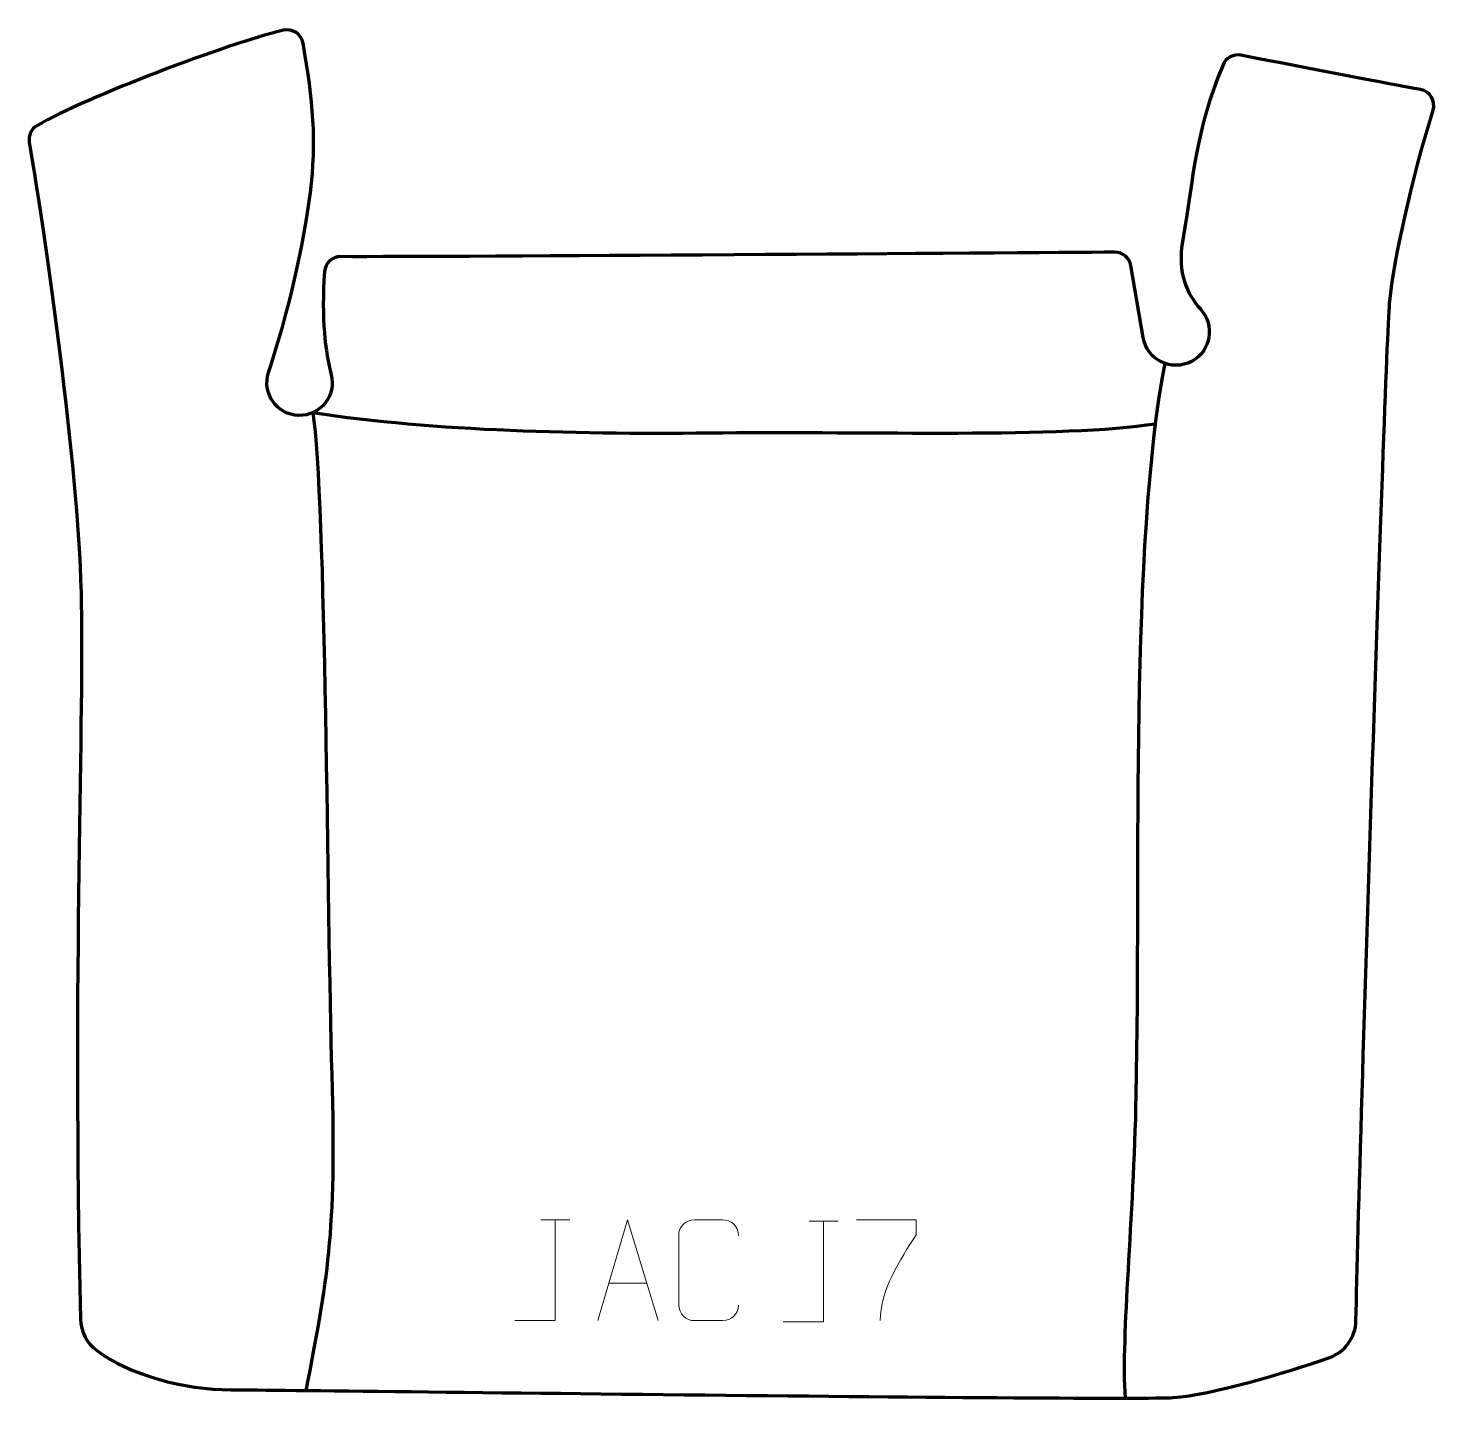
# Model space of a CAD drawing. Header units: millimetres. Extents: x -174 to 175, y -170 to 170.
import ezdxf

# ---------------------------------------------------------------- set-up
doc = ezdxf.new("R2010")
doc.units = ezdxf.units.MM
doc.header["$MEASUREMENT"] = 0
doc.layers.add('layer 1', color=7, linetype='Continuous')
doc.layers.add('layer 2', color=7, linetype='Continuous')

msp = doc.modelspace()

# ---------------------------------------------------------------- linework, layer by layer
at = {"layer": 'layer 1', "color": 230, "lineweight": 200}
msp.add_open_spline([(-157.2484, -157.6509), (-159.6978, -155.8077), (-161.1681, -152.9417), (-161.244, -149.8736), (-161.244, -149.8736), (-163.3222, -65.6775), (-160.2932, 1.7362), (-161.0962, 30.1214), (-161.0962, 30.1214), (-162.0208, 62.8077), (-169.7039, 116.3149), (-173.9288, 141.6916), (-173.9288, 141.6916), (-174.2047, 143.3468), (-173.4169, 144.9904), (-171.9628, 145.8233), (-171.9628, 145.8233), (-159.7598, 152.8105), (-124.6288, 166.1927), (-110.9552, 169.3942), (-110.9552, 169.3942), (-108.7118, 169.9191), (-106.4925, 168.4449), (-106.0985, 166.1712), (-106.0985, 166.1712), (-103.6202, 151.8738), (-102.6642, 142.0239), (-104.3025, 129.2382), (-104.3025, 129.2382), (-106.6072, 111.2518), (-111.321, 94.7492), (-114.6498, 84.6058), (-114.6498, 84.6058), (-116.3467, 79.4355), (-112.5885, 74.0906), (-107.1568, 73.966), (-107.1568, 73.966), (-107.1568, 73.966), (-107.1568, 73.966), (-107.1568, 73.966), (-107.1568, 73.966), (-101.808, 73.8433), (-97.7923, 78.8693), (-99.1343, 84.0576), (-99.1343, 84.0576), (-100.5877, 89.6763), (-101.6168, 97.9154), (-100.7913, 109.5694), (-100.7913, 109.5694), (-100.642, 111.6769), (-98.9, 113.3135), (-96.7911, 113.3061), (-96.7911, 113.3061), (-69.1094, 113.2076), (71.3551, 114.2324), (94.9958, 114.4074), (94.9958, 114.4074), (96.9488, 114.4219), (98.6234, 113.0214), (98.9617, 111.0945), (98.9617, 111.0945), (98.9617, 111.0945), (101.9773, 93.3057), (101.9773, 93.3057), (101.9773, 93.3057), (102.922, 87.7332), (109.0325, 84.7184), (114.0183, 87.3656), (114.0183, 87.3656), (118.8446, 89.9278), (119.8571, 96.3329), (116.1752, 100.3746), (116.1752, 100.3746), (112.8993, 103.9708), (110.4118, 109.3119), (111.7418, 116.9915), (111.7418, 116.9915), (114.679, 133.9538), (114.6713, 143.5409), (121.7889, 160.8065), (121.7889, 160.8065), (122.5086, 162.5521), (124.3564, 163.5469), (126.2092, 163.1987), (126.2092, 163.1987), (138.3525, 160.9169), (158.0862, 156.9771), (170.6931, 154.6999), (170.6931, 154.6999), (173.044, 154.2752), (174.5056, 151.8946), (173.8109, 149.6051), (173.8109, 149.6051), (168.4089, 131.7983), (164.1194, 112.5109), (163.107, 102.3685), (163.107, 102.3685), (162.0843, 92.1249), (155.5702, -106.8315), (154.7147, -150.2535), (154.7147, -150.2535), (154.6322, -154.4396), (151.961, -158.1282), (148.0151, -159.5094), (148.0151, -159.5094), (137.1164, -163.3239), (118.8482, -168.6897), (109.4608, -169.3459), (109.4608, -169.3459), (97.6914, -170.1682), (-110.324, -167.4264), (-124.0093, -167.4264), (-124.0093, -167.4264), (-135.5635, -167.4264), (-149.1296, -163.7614), (-157.2484, -157.6509)], degree=3, knots=[0, 0, 0, 0, 0.03333333, 0.03333333, 0.03333333, 0.03333333, 0.06666667, 0.06666667, 0.06666667, 0.06666667, 0.1, 0.1, 0.1, 0.1, 0.13333333, 0.13333333, 0.13333333, 0.13333333, 0.16666667, 0.16666667, 0.16666667, 0.16666667, 0.2, 0.2, 0.2, 0.2, 0.23333333, 0.23333333, 0.23333333, 0.23333333, 0.26666667, 0.26666667, 0.26666667, 0.26666667, 0.3, 0.3, 0.3, 0.3, 0.33333333, 0.33333333, 0.33333333, 0.33333333, 0.36666667, 0.36666667, 0.36666667, 0.36666667, 0.4, 0.4, 0.4, 0.4, 0.43333333, 0.43333333, 0.43333333, 0.43333333, 0.46666667, 0.46666667, 0.46666667, 0.46666667, 0.5, 0.5, 0.5, 0.5, 0.53333333, 0.53333333, 0.53333333, 0.53333333, 0.56666667, 0.56666667, 0.56666667, 0.56666667, 0.6, 0.6, 0.6, 0.6, 0.63333333, 0.63333333, 0.63333333, 0.63333333, 0.66666667, 0.66666667, 0.66666667, 0.66666667, 0.7, 0.7, 0.7, 0.7, 0.73333333, 0.73333333, 0.73333333, 0.73333333, 0.76666667, 0.76666667, 0.76666667, 0.76666667, 0.8, 0.8, 0.8, 0.8, 0.83333333, 0.83333333, 0.83333333, 0.83333333, 0.86666667, 0.86666667, 0.86666667, 0.86666667, 0.9, 0.9, 0.9, 0.9, 0.93333333, 0.93333333, 0.93333333, 0.93333333, 1, 1, 1, 1], dxfattribs=at)
at = {"layer": 'layer 1', "color": 250, "lineweight": 9}
for points, knots in [([(-53.6601, -150.2814), (-53.6601, -150.2814), (-43.6381, -150.2814), (-43.6381, -150.2814), (-43.6381, -150.2814), (-43.6381, -150.2814), (-43.6381, -125.3278), (-43.6381, -125.3278)], [0, 0, 0, 0, 0.33333333, 0.33333333, 0.33333333, 0.33333333, 1, 1, 1, 1]), ([(-33.1086, -150.2813), (-33.1086, -150.2813), (-25.7376, -125.3278), (-25.7376, -125.3278), (-25.7376, -125.3278), (-25.7376, -125.3278), (-18.1677, -150.2813), (-18.1677, -150.2813)], [0, 0, 0, 0, 0.33333333, 0.33333333, 0.33333333, 0.33333333, 1, 1, 1, 1]), ([(1.7849, -146.4636), (1.6451, -148.787), (-0.0321, -150.2666), (-2.1798, -150.2774), (-2.1798, -150.2774), (-4.5117, -150.277), (-6.8436, -150.277), (-9.1751, -150.2774), (-9.1751, -150.2774), (-11.1001, -150.3828), (-13.0722, -148.4983), (-13.061, -146.481), (-13.061, -146.481), (-13.0606, -140.7109), (-13.0606, -134.9412), (-13.061, -129.1719), (-13.061, -129.1719), (-13.0568, -127.0338), (-11.3101, -125.3146), (-9.1577, -125.3281), (-9.1577, -125.3281), (-6.832, -125.3281), (-4.5059, -125.3281), (-2.1798, -125.3281), (-2.1798, -125.3281), (-0.2332, -125.2926), (1.7582, -126.7841), (1.7849, -129.2217)], [0, 0, 0, 0, 0.125, 0.125, 0.125, 0.125, 0.25, 0.25, 0.25, 0.25, 0.375, 0.375, 0.375, 0.375, 0.5, 0.5, 0.5, 0.5, 0.625, 0.625, 0.625, 0.625, 0.75, 0.75, 0.75, 0.75, 1, 1, 1, 1]), ([(30.9538, -125.3253), (30.9538, -125.3253), (45.7699, -125.3253), (45.7699, -125.3253), (45.7699, -125.3253), (45.7696, -126.5749), (45.7696, -127.8245), (45.7699, -129.0743), (45.7699, -129.0743), (41.7755, -135.0714), (36.8603, -142.905), (36.8603, -150.2838)], [0, 0, 0, 0, 0.25, 0.25, 0.25, 0.25, 0.5, 0.5, 0.5, 0.5, 1, 1, 1, 1]), ([(12.8208, -150.5839), (12.8208, -150.5839), (22.8428, -150.5839), (22.8428, -150.5839), (22.8428, -150.5839), (22.8428, -150.5839), (22.8428, -125.6303), (22.8428, -125.6303)], [0, 0, 0, 0, 0.33333333, 0.33333333, 0.33333333, 0.33333333, 1, 1, 1, 1])]:
    msp.add_open_spline(points, degree=3, knots=knots, dxfattribs=at)
for points in [[(-47.2222, -125.3278), (-47.2222, -125.3278), (-40.054, -125.3278), (-40.054, -125.3278)], [(19.2587, -125.6303), (19.2587, -125.6303), (26.4269, -125.6303), (26.4269, -125.6303)], [(-30.386, -141.0319), (-30.386, -141.0319), (-20.8903, -141.0319), (-20.8903, -141.0319)]]:
    msp.add_open_spline(points, degree=3, dxfattribs=at)
at = {"layer": 'layer 2', "color": 142, "lineweight": 200}
for points, knots in [([(107.3499, 86.8846), (98.6027, 41.0909), (101.3639, -37.0455), (100.2114, -94.4693), (100.2114, -94.4693), (99.581, -125.8789), (96.521, -153.3394), (97.507, -169.4984)], [0, 0, 0, 0, 0.33333333, 0.33333333, 0.33333333, 0.33333333, 1, 1, 1, 1]), ([(-105.3051, -167.5983), (-100.1146, -140.2947), (-97.7239, -129.1388), (-98.9194, -89.2957), (-98.9194, -89.2957), (-100.1146, -49.4527), (-100.3602, 54.1963), (-103.6241, 74.687), (-103.6241, 74.687), (-73.8182, 70.0766), (-37.1625, 69.2796), (-2.1006, 69.6783), (-2.1006, 69.6783), (32.9612, 70.0766), (82.3071, 68.3409), (105.0175, 71.9265)], [0, 0, 0, 0, 0.2, 0.2, 0.2, 0.2, 0.4, 0.4, 0.4, 0.4, 0.6, 0.6, 0.6, 0.6, 1, 1, 1, 1])]:
    msp.add_open_spline(points, degree=3, knots=knots, dxfattribs=at)

doc.saveas('drawing.dxf')
